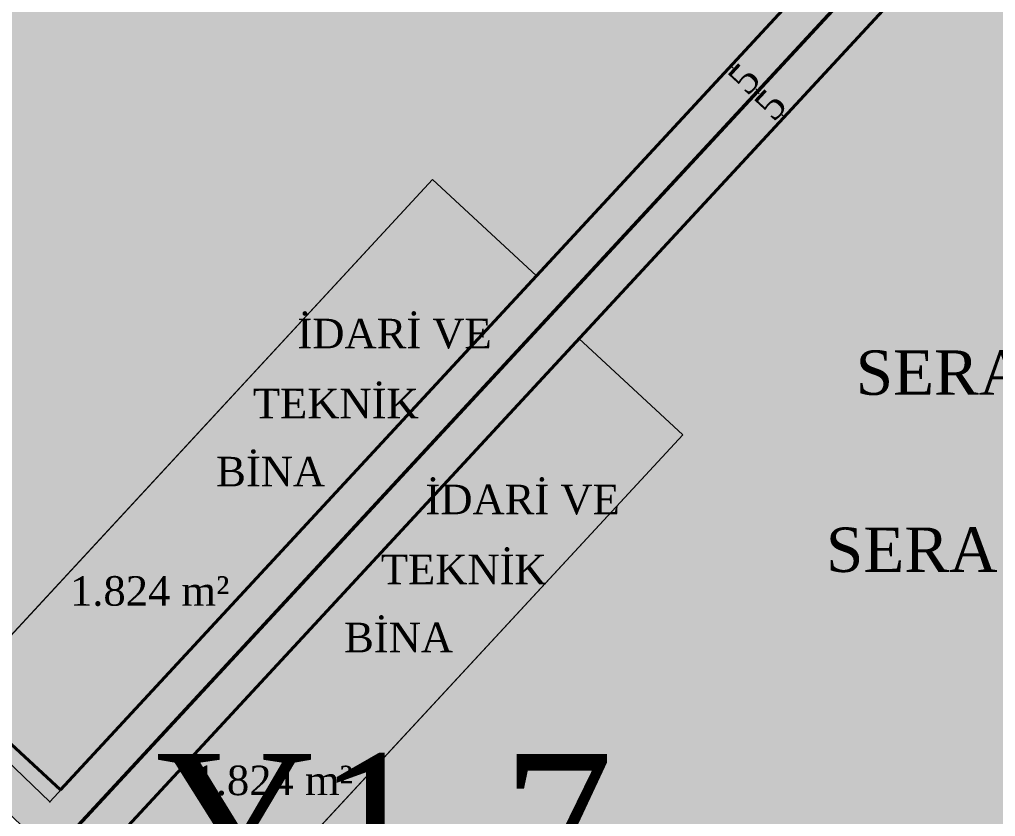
# Model space of a CAD drawing. Header units: metres. Extents: x 478603 to 489313, y 4282657 to 4289463.
# Drawn here: x 480367 to 480499.3, y 4286777 to 4286885.1 of the extents above; entities that cross this region are included whole.
import ezdxf

# ---------------------------------------------------------------- set-up
doc = ezdxf.new("R2010")
doc.units = ezdxf.units.M
doc.layers.get('0').update_dxf_attribs({"color": 5, "lineweight": 0})
for name, color, linetype, lineweight in [('102', 18, 'Continuous', 50), ('DEGER', 18, 'Continuous', 20), ('ISLETME', 18, 'Continuous', 20), ('MUSTEMILAT_CIZGISI', 18, 'Continuous', 50), ('PARSEL_ALAN', 254, 'Continuous', 0), ('PARSEL_SERA_ALAN', 9, 'Continuous', 40), ('ROL_CEPHE', 1, 'Continuous', 0), ('SNR_YAPIYAK', 18, 'Continuous', 0)]:
    doc.layers.add(name, color=color, linetype=linetype, lineweight=lineweight)
doc.styles.get("Standard").update_dxf_attribs({"font": 'times.ttf'})

msp = doc.modelspace()

# ---------------------------------------------------------------- hatches: boundary and pattern name
at = {"layer": 'PARSEL_ALAN'}
for points in [[(480371.31, 4286771.87), (480266.92, 4286871.65), (480266.7, 4286878.78), (480454.66, 4287082.31), (480562.8, 4286978.8)], [(480371.31, 4286771.87), (480562.8, 4286978.8), (480660.69, 4286885.11), (480469.13, 4286678.11)]]:
    msp.add_hatch(color=256, dxfattribs=at).paths.add_polyline_path(points)
at = {"layer": 'PARSEL_SERA_ALAN'}
for points in [[(480372.57, 4286780.59), (480273.92, 4286871.88), (480457.31, 4287070.04), (480541.86, 4286991.8), (480555.79, 4286978.59), (480552.55, 4286975.09)], [(480469.91, 4286687.32), (480378.32, 4286772.08), (480561.7, 4286970.25), (480646.25, 4286892.01), (480653.3, 4286885.49), (480649.9, 4286881.82)]]:
    msp.add_hatch(color=256, dxfattribs=at).paths.add_polyline_path(points)

# ---------------------------------------------------------------- linework, layer by layer
at = {"layer": '102'}
msp.add_line((480371.31, 4286771.87, 967.53), (480562.8, 4286978.8, 970.87), dxfattribs=at)
at = {"layer": 'ISLETME'}
for p, q in [((480358.47, 4286793.63), (480423, 4286863.36)), ((480423, 4286863.36), (480437.09, 4286850.32)), ((480437.09, 4286850.32), (480372.57, 4286780.59)), ((480378.32, 4286772.08), (480442.84, 4286841.81)), ((480442.84, 4286841.81), (480456.93, 4286828.77)), ((480456.93, 4286828.77), (480392.41, 4286759.04)), ((480372.57, 4286780.59), (480358.47, 4286793.63))]:
    msp.add_line(p, q, dxfattribs=at)
at = {"layer": 'MUSTEMILAT_CIZGISI', "lineweight": 13}
msp.add_polyline3d([(480372.57, 4286780.59, 0), (480358.47, 4286793.63, 0), (480423, 4286863.36, 0), (480437.09, 4286850.32, 0), (480372.57, 4286780.59, 0)], close=True, dxfattribs=at)
msp.add_polyline3d([(480378.32, 4286772.08, 0), (480442.84, 4286841.81, 0), (480456.93, 4286828.77, 0), (480392.41, 4286759.04, 0), (480378.32, 4286772.08, 0)], dxfattribs=at)
at = {"layer": 'PARSEL_ALAN'}
for points in [[(480371.31, 4286771.87, 967.53), (480266.92, 4286871.65, 961.69), (480266.7, 4286878.78, 961.53), (480454.66, 4287082.31, 961.64), (480562.8, 4286978.8, 970.87), (480371.31, 4286771.87, 967.53)], [(480371.31, 4286771.87, 0), (480266.92, 4286871.65, 0), (480266.7, 4286878.78, 0), (480454.66, 4287082.31, 0), (480562.8, 4286978.8, 0), (480371.31, 4286771.87, 0)], [(480371.31, 4286771.87, 967.53), (480562.8, 4286978.8, 970.87), (480660.69, 4286885.11, 978.59), (480469.13, 4286678.11, 971.51), (480371.31, 4286771.87, 967.53)], [(480371.31, 4286771.87, 0), (480562.8, 4286978.8, 0), (480660.69, 4286885.11, 0), (480469.13, 4286678.11, 0), (480371.31, 4286771.87, 0)]]:
    msp.add_polyline3d(points, close=True, dxfattribs=at)
at = {"layer": 'PARSEL_SERA_ALAN'}
for points in [[(480372.57, 4286780.59, 0), (480273.92, 4286871.88, 0), (480457.31, 4287070.04, 0), (480541.86, 4286991.8, 0), (480555.79, 4286978.59, 0), (480552.55, 4286975.09, 0), (480372.57, 4286780.59, 0)], [(480372.57, 4286780.59, 0), (480273.92, 4286871.88, 0), (480457.31, 4287070.04, 0), (480541.86, 4286991.8, 0), (480555.79, 4286978.59, 0), (480552.55, 4286975.09, 0), (480372.57, 4286780.59, 0)], [(480469.91, 4286687.32, 0), (480378.32, 4286772.08, 0), (480561.7, 4286970.25, 0), (480646.25, 4286892.01, 0), (480653.3, 4286885.49, 0), (480649.9, 4286881.82, 0), (480469.91, 4286687.32, 0)], [(480469.91, 4286687.32, 0), (480378.32, 4286772.08, 0), (480561.7, 4286970.25, 0), (480646.25, 4286892.01, 0), (480653.3, 4286885.49, 0), (480649.9, 4286881.82, 0), (480469.91, 4286687.32, 0)]]:
    msp.add_polyline3d(points, close=True, dxfattribs=at)
at = {"layer": 'ROL_CEPHE'}
for p, q in [((480463.44, 4286878.79), (480463.74, 4286878.52)), ((480467.11, 4286875.4), (480466.82, 4286875.67)), ((480467, 4286875.27), (480467.29, 4286875)), ((480470.67, 4286871.88), (480470.37, 4286872.15))]:
    msp.add_line(p, q, dxfattribs=at)
at = {"layer": 'SNR_YAPIYAK'}
for p, q in [((480555.79, 4286978.59, 967.53), (480371.09, 4286779, 967.53)), ((480378.32, 4286772.08, 967.53), (480563.02, 4286971.67, 967.53)), ((480371.09, 4286779, 967.53), (480271.86, 4286873.85, 967.53))]:
    msp.add_line(p, q, dxfattribs=at)
msp.add_point((480371.09, 4286779, 967.53), dxfattribs=at)
msp.add_point((480371.09, 4286779, 967.53), dxfattribs=at)

# ---------------------------------------------------------------- texts
msp.add_text('Y1-7', height=20).set_placement((480385.45, 4286765.48))
at = {"layer": 'DEGER'}
for s, p in [('İDARİ VE ', (480404.68, 4286840.49)), ('TEKNİK', (480398.63, 4286830.99)), ('BİNA', (480393.66, 4286821.77)), ('İDARİ VE ', (480422.04, 4286817.99)), ('TEKNİK', (480415.98, 4286808.5)), ('BİNA', (480411.01, 4286799.27))]:
    msp.add_text(s, height=4, dxfattribs=at).set_placement(p)
at = {"layer": 'DEGER', "lineweight": 13}
for s, height, p in [('SERA PARSEL ALANI', 6.0244, (480480.38, 4286834.18)), ('SERA İŞLETME ALANI', 6.0244, (480476.34, 4286810.16)), ('1.824 m²', 4, (480373.84, 4286805.58)), ('1.824 m²', 4, (480390.59, 4286779.89))]:
    msp.add_text(s, height=height, dxfattribs=at).set_placement(p)
at = {"layer": 'ROL_CEPHE'}
for rotation, p in [(407.2189, (480465.67, 4286874.58)), (47.2189, (480469.23, 4286871.06))]:
    msp.add_text('5', height=4, rotation=rotation, dxfattribs=at).set_placement(p)

doc.saveas('drawing.dxf')
